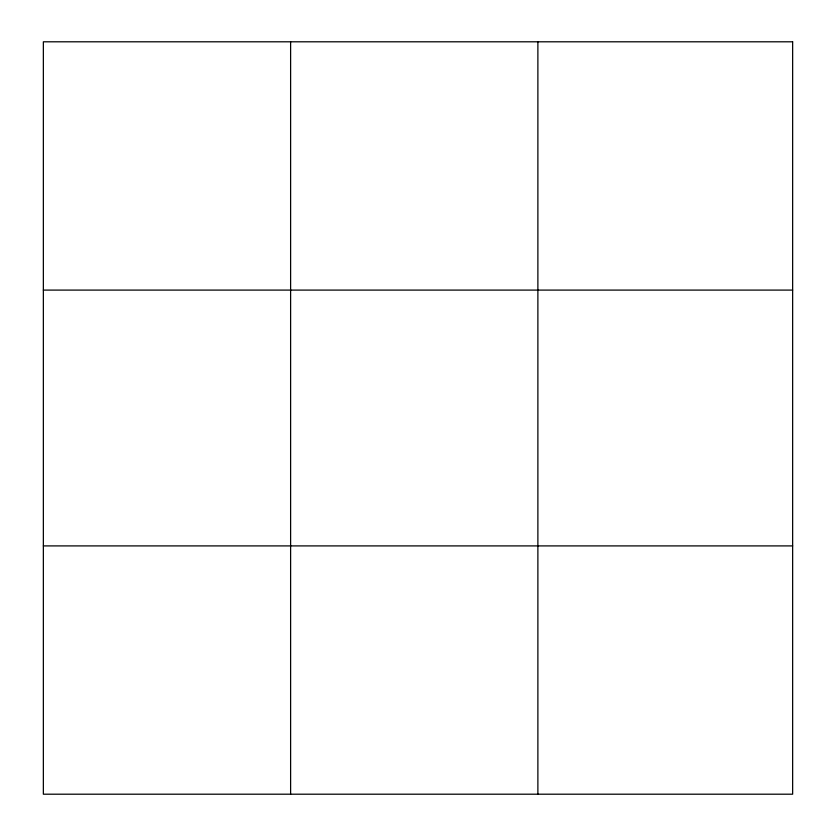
<?xml version="1.0" encoding="UTF-8"?>
<svg xmlns="http://www.w3.org/2000/svg" width="836" height="836" viewBox="0 0 836 836"><rect width="100%" height="100%" fill="white"/><g stroke="black" fill="none" stroke-linecap="round" stroke-linejoin="round"><path stroke-width="1.25" d="M290.615 794.2L290.615 41.8M537.882 794.2L537.882 41.8M43.357 290.092L792.643 290.092M43.357 545.908L792.643 545.908M792.643 41.8L792.643 794.2L43.357 794.2L43.357 41.8L792.643 41.8"/></g></svg>
